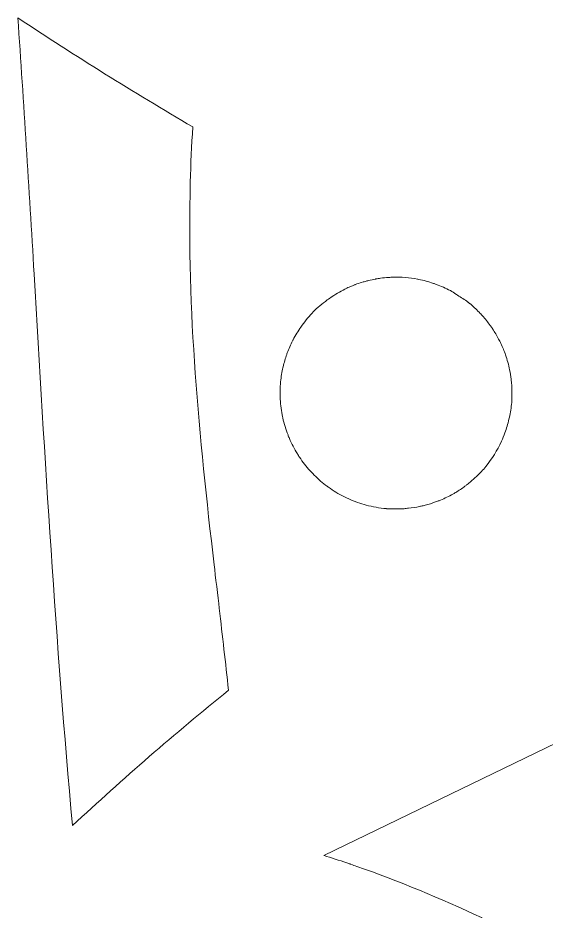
# Model space of a CAD drawing. Header units: millimetres. Extents: x -416 to 1516, y -417 to 43.
# Drawn here: x 899.51 to 909.15, y -214.67 to -198.37 of the extents above; entities that cross this region are included whole.
import ezdxf

# ---------------------------------------------------------------- set-up
doc = ezdxf.new("R2010")
doc.units = ezdxf.units.MM
doc.header["$MEASUREMENT"] = 0
doc.layers.add('Layer 2', color=7, linetype='Continuous')

msp = doc.modelspace()

# ---------------------------------------------------------------- linework, layer by layer
at = {"layer": 'Layer 2', "lineweight": 0}
for points, knots in [([(903.095, -208.351), (903.119, -208.556), (903.163, -208.928), (903.188, -209.139), (903.248, -209.659), (903.301, -210.13), (903.358, -210.638), (902.378, -211.426), (901.432, -212.251), (900.511, -213.107), (900.205, -209.76), (900.006, -206.392), (899.811, -203.042), (899.72, -201.472), (899.622, -199.932), (899.515, -198.368), (900.561, -199.062), (901.623, -199.726), (902.706, -200.358), (902.684, -200.695), (902.669, -201.03), (902.66, -201.365), (902.596, -203.706), (902.82, -205.999), (903.095, -208.351)], [0, 0, 0, 0, 1, 1, 1, 2, 2, 2, 3, 3, 3, 4, 4, 4, 5, 5, 5, 6, 6, 6, 7, 7, 7, 8, 8, 8, 8]), ([(904.844, -206.631), (904.774, -206.553), (904.709, -206.471), (904.652, -206.384), (904.638, -206.364), (904.626, -206.343), (904.613, -206.323), (904.558, -206.233), (904.508, -206.14), (904.467, -206.043), (904.458, -206.022), (904.45, -206.001), (904.442, -205.979), (904.403, -205.878), (904.369, -205.775), (904.346, -205.667), (904.342, -205.649), (904.34, -205.63), (904.336, -205.612), (904.316, -205.504), (904.303, -205.395), (904.299, -205.283), (904.297, -205.203), (904.297, -205.123), (904.304, -205.041), (904.312, -204.951), (904.326, -204.863), (904.344, -204.777), (904.347, -204.762), (904.351, -204.747), (904.354, -204.733), (904.372, -204.657), (904.394, -204.582), (904.419, -204.51), (904.422, -204.501), (904.425, -204.492), (904.429, -204.483), (904.457, -204.407), (904.49, -204.333), (904.527, -204.261), (904.53, -204.255), (904.532, -204.248), (904.535, -204.242), (904.577, -204.162), (904.623, -204.085), (904.674, -204.011), (904.737, -203.921), (904.805, -203.836), (904.881, -203.757), (904.886, -203.751), (904.891, -203.745), (904.896, -203.739), (904.896, -203.739), (904.896, -203.739), (904.897, -203.739), (904.977, -203.656), (905.066, -203.583), (905.159, -203.515), (905.188, -203.494), (905.218, -203.474), (905.249, -203.454), (905.334, -203.398), (905.421, -203.345), (905.514, -203.301), (905.543, -203.287), (905.572, -203.274), (905.602, -203.261), (905.621, -203.254), (905.64, -203.246), (905.66, -203.239), (905.663, -203.238), (905.665, -203.237), (905.668, -203.235), (905.679, -203.231), (905.69, -203.227), (905.7, -203.223), (905.737, -203.21), (905.774, -203.198), (905.812, -203.187), (905.825, -203.184), (905.837, -203.18), (905.85, -203.176), (905.87, -203.171), (905.891, -203.165), (905.911, -203.159), (905.953, -203.149), (905.996, -203.141), (906.038, -203.134), (906.04, -203.133), (906.042, -203.133), (906.044, -203.132), (906.073, -203.127), (906.101, -203.122), (906.13, -203.118), (906.179, -203.111), (906.228, -203.108), (906.278, -203.105), (906.303, -203.103), (906.329, -203.1), (906.355, -203.099), (906.431, -203.097), (906.508, -203.099), (906.585, -203.105), (906.585, -203.105), (906.586, -203.105), (906.586, -203.105), (906.659, -203.111), (906.732, -203.121), (906.803, -203.134), (906.81, -203.136), (906.816, -203.137), (906.823, -203.139), (906.916, -203.157), (907.007, -203.183), (907.095, -203.213), (907.112, -203.219), (907.129, -203.225), (907.146, -203.231), (907.234, -203.264), (907.321, -203.3), (907.403, -203.344), (907.403, -203.344), (907.404, -203.345), (907.404, -203.345), (907.438, -203.363), (907.468, -203.388), (907.501, -203.408), (907.51, -203.415), (907.521, -203.421), (907.531, -203.428), (907.597, -203.469), (907.665, -203.507), (907.725, -203.555), (907.726, -203.555), (907.727, -203.556), (907.728, -203.557), (907.736, -203.564), (907.745, -203.571), (907.754, -203.578), (907.755, -203.58), (907.757, -203.581), (907.758, -203.582), (907.817, -203.631), (907.874, -203.684), (907.927, -203.739), (907.948, -203.76), (907.968, -203.782), (907.988, -203.805), (908.038, -203.86), (908.085, -203.918), (908.129, -203.979), (908.13, -203.98), (908.131, -203.981), (908.132, -203.983), (908.144, -203.999), (908.156, -204.016), (908.167, -204.033), (908.168, -204.035), (908.17, -204.037), (908.171, -204.039), (908.172, -204.041), (908.173, -204.042), (908.174, -204.044), (908.213, -204.103), (908.25, -204.165), (908.284, -204.229), (908.298, -204.256), (908.312, -204.284), (908.325, -204.312), (908.357, -204.379), (908.385, -204.447), (908.41, -204.517), (908.41, -204.518), (908.41, -204.518), (908.41, -204.519), (908.441, -204.607), (908.466, -204.698), (908.485, -204.791), (908.485, -204.792), (908.485, -204.792), (908.485, -204.793), (908.497, -204.848), (908.503, -204.905), (908.51, -204.961), (908.512, -204.979), (908.516, -204.996), (908.518, -205.014), (908.521, -205.047), (908.523, -205.08), (908.525, -205.113), (908.528, -205.191), (908.528, -205.271), (908.523, -205.351), (908.523, -205.363), (908.523, -205.375), (908.522, -205.388), (908.514, -205.479), (908.5, -205.569), (908.481, -205.656), (908.478, -205.668), (908.475, -205.68), (908.472, -205.692), (908.452, -205.776), (908.428, -205.859), (908.399, -205.939), (908.38, -205.992), (908.359, -206.043), (908.335, -206.094), (908.259, -206.261), (908.164, -206.416), (908.049, -206.555), (907.999, -206.616), (907.946, -206.673), (907.89, -206.727), (907.879, -206.738), (907.868, -206.748), (907.858, -206.758), (907.81, -206.802), (907.761, -206.844), (907.71, -206.884), (907.696, -206.894), (907.683, -206.905), (907.669, -206.915), (907.615, -206.955), (907.559, -206.993), (907.501, -207.028), (907.491, -207.034), (907.482, -207.04), (907.471, -207.046), (907.465, -207.05), (907.457, -207.053), (907.45, -207.057), (907.377, -207.098), (907.302, -207.135), (907.225, -207.167), (907.206, -207.175), (907.188, -207.181), (907.169, -207.188), (907.156, -207.192), (907.143, -207.197), (907.13, -207.202), (907.069, -207.224), (907.008, -207.243), (906.945, -207.26), (906.932, -207.263), (906.919, -207.266), (906.906, -207.269), (906.884, -207.274), (906.862, -207.28), (906.84, -207.284), (906.774, -207.298), (906.708, -207.308), (906.64, -207.315), (906.613, -207.318), (906.586, -207.322), (906.558, -207.324), (906.551, -207.324), (906.544, -207.325), (906.537, -207.325), (906.458, -207.33), (906.377, -207.328), (906.296, -207.324), (906.277, -207.323), (906.259, -207.325), (906.24, -207.324), (906.239, -207.324), (906.237, -207.323), (906.236, -207.323), (906.109, -207.313), (905.986, -207.289), (905.868, -207.258), (905.856, -207.255), (905.844, -207.253), (905.833, -207.25), (905.721, -207.218), (905.613, -207.175), (905.51, -207.126), (905.494, -207.119), (905.477, -207.112), (905.46, -207.103), (905.362, -207.054), (905.27, -206.996), (905.182, -206.933), (905.164, -206.92), (905.146, -206.908), (905.128, -206.894), (905.044, -206.83), (904.966, -206.759), (904.893, -206.683), (904.876, -206.666), (904.86, -206.649), (904.844, -206.631)], [0, 0, 0, 0, 1, 1, 1, 2, 2, 2, 3, 3, 3, 4, 4, 4, 5, 5, 5, 6, 6, 6, 7, 7, 7, 8, 8, 8, 9, 9, 9, 10, 10, 10, 11, 11, 11, 12, 12, 12, 13, 13, 13, 14, 14, 14, 15, 15, 15, 16, 16, 16, 17, 17, 17, 18, 18, 18, 19, 19, 19, 20, 20, 20, 21, 21, 21, 22, 22, 22, 23, 23, 23, 24, 24, 24, 25, 25, 25, 26, 26, 26, 27, 27, 27, 28, 28, 28, 29, 29, 29, 30, 30, 30, 31, 31, 31, 32, 32, 32, 33, 33, 33, 34, 34, 34, 35, 35, 35, 36, 36, 36, 37, 37, 37, 38, 38, 38, 39, 39, 39, 40, 40, 40, 41, 41, 41, 42, 42, 42, 43, 43, 43, 44, 44, 44, 45, 45, 45, 46, 46, 46, 47, 47, 47, 48, 48, 48, 49, 49, 49, 50, 50, 50, 51, 51, 51, 52, 52, 52, 53, 53, 53, 54, 54, 54, 55, 55, 55, 56, 56, 56, 57, 57, 57, 58, 58, 58, 59, 59, 59, 60, 60, 60, 61, 61, 61, 62, 62, 62, 63, 63, 63, 64, 64, 64, 65, 65, 65, 66, 66, 66, 67, 67, 67, 68, 68, 68, 69, 69, 69, 70, 70, 70, 71, 71, 71, 72, 72, 72, 73, 73, 73, 74, 74, 74, 75, 75, 75, 76, 76, 76, 77, 77, 77, 78, 78, 78, 79, 79, 79, 80, 80, 80, 81, 81, 81, 82, 82, 82, 83, 83, 83, 84, 84, 84, 85, 85, 85, 86, 86, 86, 87, 87, 87, 88, 88, 88, 89, 89, 89, 90, 90, 90, 91, 91, 91, 92, 92, 92, 93, 93, 93, 94, 94, 94, 95, 95, 95, 96, 96, 96, 97, 97, 97, 97]), ([(913.873, -218.431), (913.866, -218.426), (913.858, -218.42), (913.85, -218.414), (913.309, -217.998), (912.762, -217.598), (912.212, -217.216), (912.205, -217.212), (912.197, -217.207), (912.19, -217.202), (912.112, -217.148), (912.029, -217.092), (911.948, -217.037), (911.918, -217.017), (911.889, -216.997), (911.858, -216.977), (911.854, -216.974), (911.848, -216.97), (911.844, -216.967), (911.771, -216.919), (911.696, -216.87), (911.62, -216.821), (911.613, -216.816), (911.605, -216.811), (911.598, -216.806), (911.553, -216.777), (911.508, -216.747), (911.462, -216.718), (911.449, -216.709), (911.434, -216.7), (911.421, -216.692), (911.348, -216.645), (911.274, -216.598), (911.199, -216.551), (911.194, -216.548), (911.19, -216.546), (911.185, -216.543), (911.141, -216.515), (911.097, -216.488), (911.052, -216.46), (911.019, -216.44), (910.985, -216.419), (910.952, -216.399), (910.885, -216.358), (910.819, -216.317), (910.751, -216.276), (910.749, -216.275), (910.747, -216.273), (910.744, -216.272), (910.713, -216.253), (910.681, -216.234), (910.649, -216.215), (910.634, -216.206), (910.618, -216.197), (910.603, -216.188), (910.589, -216.18), (910.575, -216.171), (910.56, -216.163), (910.485, -216.118), (910.411, -216.074), (910.334, -216.03), (910.277, -215.996), (910.218, -215.963), (910.16, -215.93), (910.158, -215.928), (910.155, -215.927), (910.153, -215.925), (910.149, -215.923), (910.146, -215.921), (910.142, -215.919), (909.792, -215.719), (909.429, -215.521), (909.056, -215.326), (909.043, -215.319), (909.03, -215.312), (909.016, -215.305), (908.988, -215.29), (908.959, -215.275), (908.93, -215.26), (908.88, -215.234), (908.829, -215.209), (908.778, -215.183), (908.752, -215.17), (908.726, -215.157), (908.701, -215.144), (908.644, -215.115), (908.587, -215.086), (908.53, -215.058), (908.529, -215.057), (908.528, -215.057), (908.527, -215.056), (908.501, -215.043), (908.475, -215.03), (908.449, -215.018), (908.306, -214.947), (908.161, -214.877), (908.016, -214.808), (908.013, -214.807), (908.01, -214.805), (908.007, -214.804), (907.996, -214.799), (907.985, -214.793), (907.975, -214.788), (907.973, -214.788), (907.972, -214.787), (907.97, -214.786), (907.223, -214.434), (906.456, -214.116), (905.697, -213.852), (905.661, -213.839), (905.625, -213.825), (905.589, -213.813), (905.582, -213.811), (905.575, -213.808), (905.569, -213.806), (905.427, -213.758), (905.287, -213.712), (905.146, -213.668), (905.129, -213.663), (905.112, -213.656), (905.094, -213.651), (905.094, -213.651), (917.058, -207.853), (917.058, -207.853), (917.058, -207.853), (913.873, -218.431), (913.873, -218.431)], [0, 0, 0, 0, 1, 1, 1, 2, 2, 2, 3, 3, 3, 4, 4, 4, 5, 5, 5, 6, 6, 6, 7, 7, 7, 8, 8, 8, 9, 9, 9, 10, 10, 10, 11, 11, 11, 12, 12, 12, 13, 13, 13, 14, 14, 14, 15, 15, 15, 16, 16, 16, 17, 17, 17, 18, 18, 18, 19, 19, 19, 20, 20, 20, 21, 21, 21, 22, 22, 22, 23, 23, 23, 24, 24, 24, 25, 25, 25, 26, 26, 26, 27, 27, 27, 28, 28, 28, 29, 29, 29, 30, 30, 30, 31, 31, 31, 32, 32, 32, 33, 33, 33, 34, 34, 34, 35, 35, 35, 36, 36, 36, 37, 37, 37, 38, 38, 38, 39, 39, 39, 40, 40, 40, 41, 41, 41, 42, 42, 42, 42])]:
    msp.add_open_spline(points, degree=3, knots=knots, dxfattribs=at)

doc.saveas('drawing.dxf')
